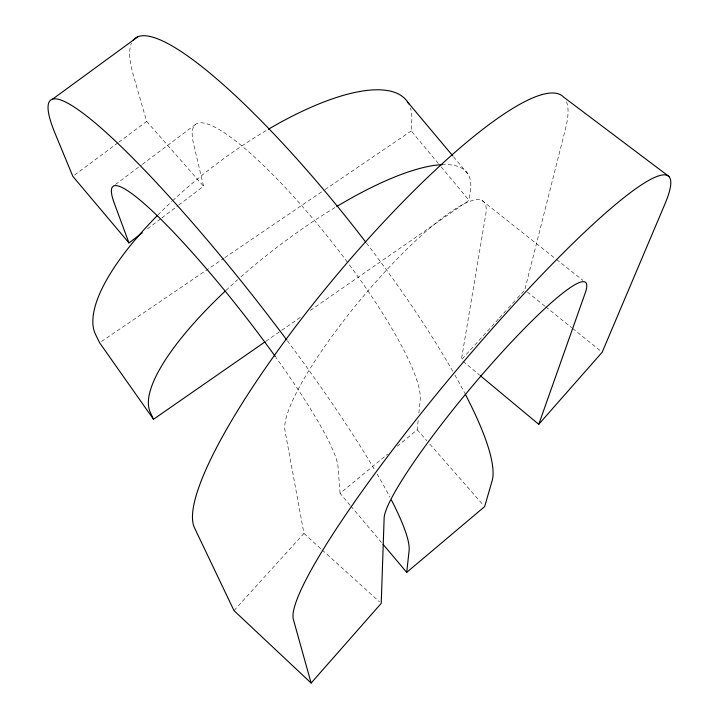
<?xml version="1.0" encoding="UTF-8"?>
<svg xmlns="http://www.w3.org/2000/svg" width="719" height="719" viewBox="0 0 719 719"><rect width="100%" height="100%" fill="white"/><g stroke="black" fill="none" stroke-linecap="round" stroke-linejoin="round"><path stroke-width="0.54" stroke-dasharray="3.6 2.7" d="M438.356 163.501L411.25 130.966L411.825 120.055A194.795 65.95 -37.6 0 0 410.468 108.003M397.292 446.202L417.245 429.782L418.224 419.77M418.88 413.092L420.202 399.746A179.444 34.8 51.9 0 0 348.391 263.505M310.329 310.437L469.031 200.313L470.451 190.193A198.759 56.909 -37.6 0 0 443.255 164.588M525.041 288.885L565.574 128.494A284.257 58.527 -50.1 0 0 565.772 100.202M233.99 610.611L303.957 533.462L284.976 430.465A152.572 31.124 -50.1 0 1 386.66 269.958A152.572 31.124 -50.1 0 1 485.747 214.415L461.346 359.904L498.653 318.769M499.399 317.942L507.605 308.891M508.351 308.074L516.557 299.014M517.303 298.196L524.771 289.964M350.099 505.223L340.069 493.324L387.757 454.057M147.611 228.759L160.93 218.63M161.82 217.956L177.8 205.805M178.689 205.131L203.549 186.221L193.528 143.656A179.444 34.8 51.9 0 1 234.843 140.349A179.444 34.8 51.9 0 1 347.717 262.597M115.453 184.504L141.445 165.011M142.335 164.336L195.2 124.675M74.65 175.041L117.88 142.865M118.779 142.2L146.694 121.412L133.527 75.863A285.686 55.857 51.9 0 1 131.424 43.221M266.048 341.166L280.805 330.92M281.731 330.282L301.108 316.836M101.46 341.498L223.897 258.292M224.822 257.663L324.062 190.211M324.988 189.582L411.25 130.966M481.892 200.439L555.661 258.813M556.542 259.514L582.884 280.365M527.378 292.067L544.777 306.051M545.649 306.752L571.74 327.738M572.612 328.439L601.318 351.519M463.063 361.342L479.402 374.932M303.957 533.462L321.402 549.253M322.229 550.008L379.551 601.875M146.694 121.412L203.549 186.221M417.245 429.782L426.87 440.756M429.836 444.135L483.168 504.918M350.818 506.077L381.636 542.629M453.536 156.778L467.871 173.872M441.205 166.925L469.031 200.313M340.069 493.324L338.047 467.035A181.673 24.32 52 0 0 276.087 357.631M287.33 340.734A289.29 39.051 52 0 1 374.878 470.19M377.098 473.992A289.29 39.051 52 0 1 389.932 497.162M366.42 243.031A285.686 55.857 51.9 0 1 452.763 371.238M454.884 374.985A285.686 55.857 51.9 0 1 464.798 393.239M226.117 290.296A198.759 56.909 -37.6 0 1 237.638 279.754M240.919 276.851A198.759 56.909 -37.6 0 1 335.845 207.063M157.892 214.99A194.795 65.95 -37.6 0 1 171.832 201.464M172.632 200.718A194.795 65.95 -37.6 0 1 266.47 130.382"/><path stroke-width="1.08" d="M383.065 544.328L406.72 572.378L409.084 550.772A289.29 39.051 52 0 0 391.451 500.091M480.265 375.651L538.756 424.318L585.122 293.307A156.158 20.321 -50.1 0 0 495.247 359.698A156.158 20.321 -50.1 0 0 384.135 518.156L381.214 603.385L311.12 683.05L233.99 610.611L194.498 527.836A284.257 58.527 -50.1 0 1 345.803 264.376A284.257 58.527 -50.1 0 1 563.462 96.984L669.218 176.667M538.756 424.318L602.189 352.211L664.931 204.025A291.069 38.242 -50.1 0 0 499.453 320.62A291.069 38.242 -50.1 0 0 293.424 619.634L311.12 683.05M406.72 572.378L484.642 506.607L492.084 480.966A285.686 55.857 51.9 0 0 465.319 394.237M286.674 339.844A289.29 39.051 52 0 0 103.878 130.472A289.29 39.051 52 0 0 55.156 133.563L72.853 176.389L128.971 242.941L142.281 232.812M52.712 99.042L137.967 36.732M157.146 215.736A194.795 65.95 -37.6 0 0 95.582 334.533L99.608 342.756L153.48 419.276L265.122 341.804M407.628 102.062L452.817 155.924M153.48 419.276L150.19 412.032A198.759 56.909 -37.6 0 1 225.308 291.051M128.971 242.941L114.312 203.306A181.673 24.32 52 0 1 154.567 213.121A181.673 24.32 52 0 1 275.449 356.732M132.952 40.561A285.686 55.857 51.9 0 1 365.746 242.15M336.807 206.479A198.759 56.909 -37.6 0 1 442.302 164.624M268.385 129.249A194.795 65.95 -37.6 0 1 408.743 103.922"/></g></svg>
